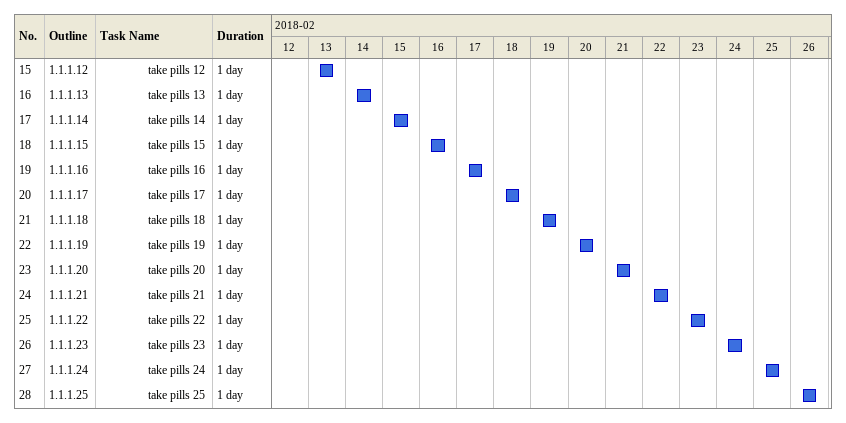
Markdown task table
| ID | WBS | Task | Duration | Start | Finish |
|---|---|---|---|---|---|
| 15 | 1.1.1.12 | take pills 12 | 1d | 2018-02-13 | 2018-02-13 |
| 16 | 1.1.1.13 | take pills 13 | 1d | 2018-02-14 | 2018-02-14 |
| 17 | 1.1.1.14 | take pills 14 | 1d | 2018-02-15 | 2018-02-15 |
| 18 | 1.1.1.15 | take pills 15 | 1d | 2018-02-16 | 2018-02-16 |
| 19 | 1.1.1.16 | take pills 16 | 1d | 2018-02-17 | 2018-02-17 |
| 20 | 1.1.1.17 | take pills 17 | 1d | 2018-02-18 | 2018-02-18 |
| 21 | 1.1.1.18 | take pills 18 | 1d | 2018-02-19 | 2018-02-19 |
| 22 | 1.1.1.19 | take pills 19 | 1d | 2018-02-20 | 2018-02-20 |
| 23 | 1.1.1.20 | take pills 20 | 1d | 2018-02-21 | 2018-02-21 |
| 24 | 1.1.1.21 | take pills 21 | 1d | 2018-02-22 | 2018-02-22 |
| 25 | 1.1.1.22 | take pills 22 | 1d | 2018-02-23 | 2018-02-23 |
| 26 | 1.1.1.23 | take pills 23 | 1d | 2018-02-24 | 2018-02-24 |
| 27 | 1.1.1.24 | take pills 24 | 1d | 2018-02-25 | 2018-02-25 |
| 28 | 1.1.1.25 | take pills 25 | 1d | 2018-02-26 | 2018-02-26 |
